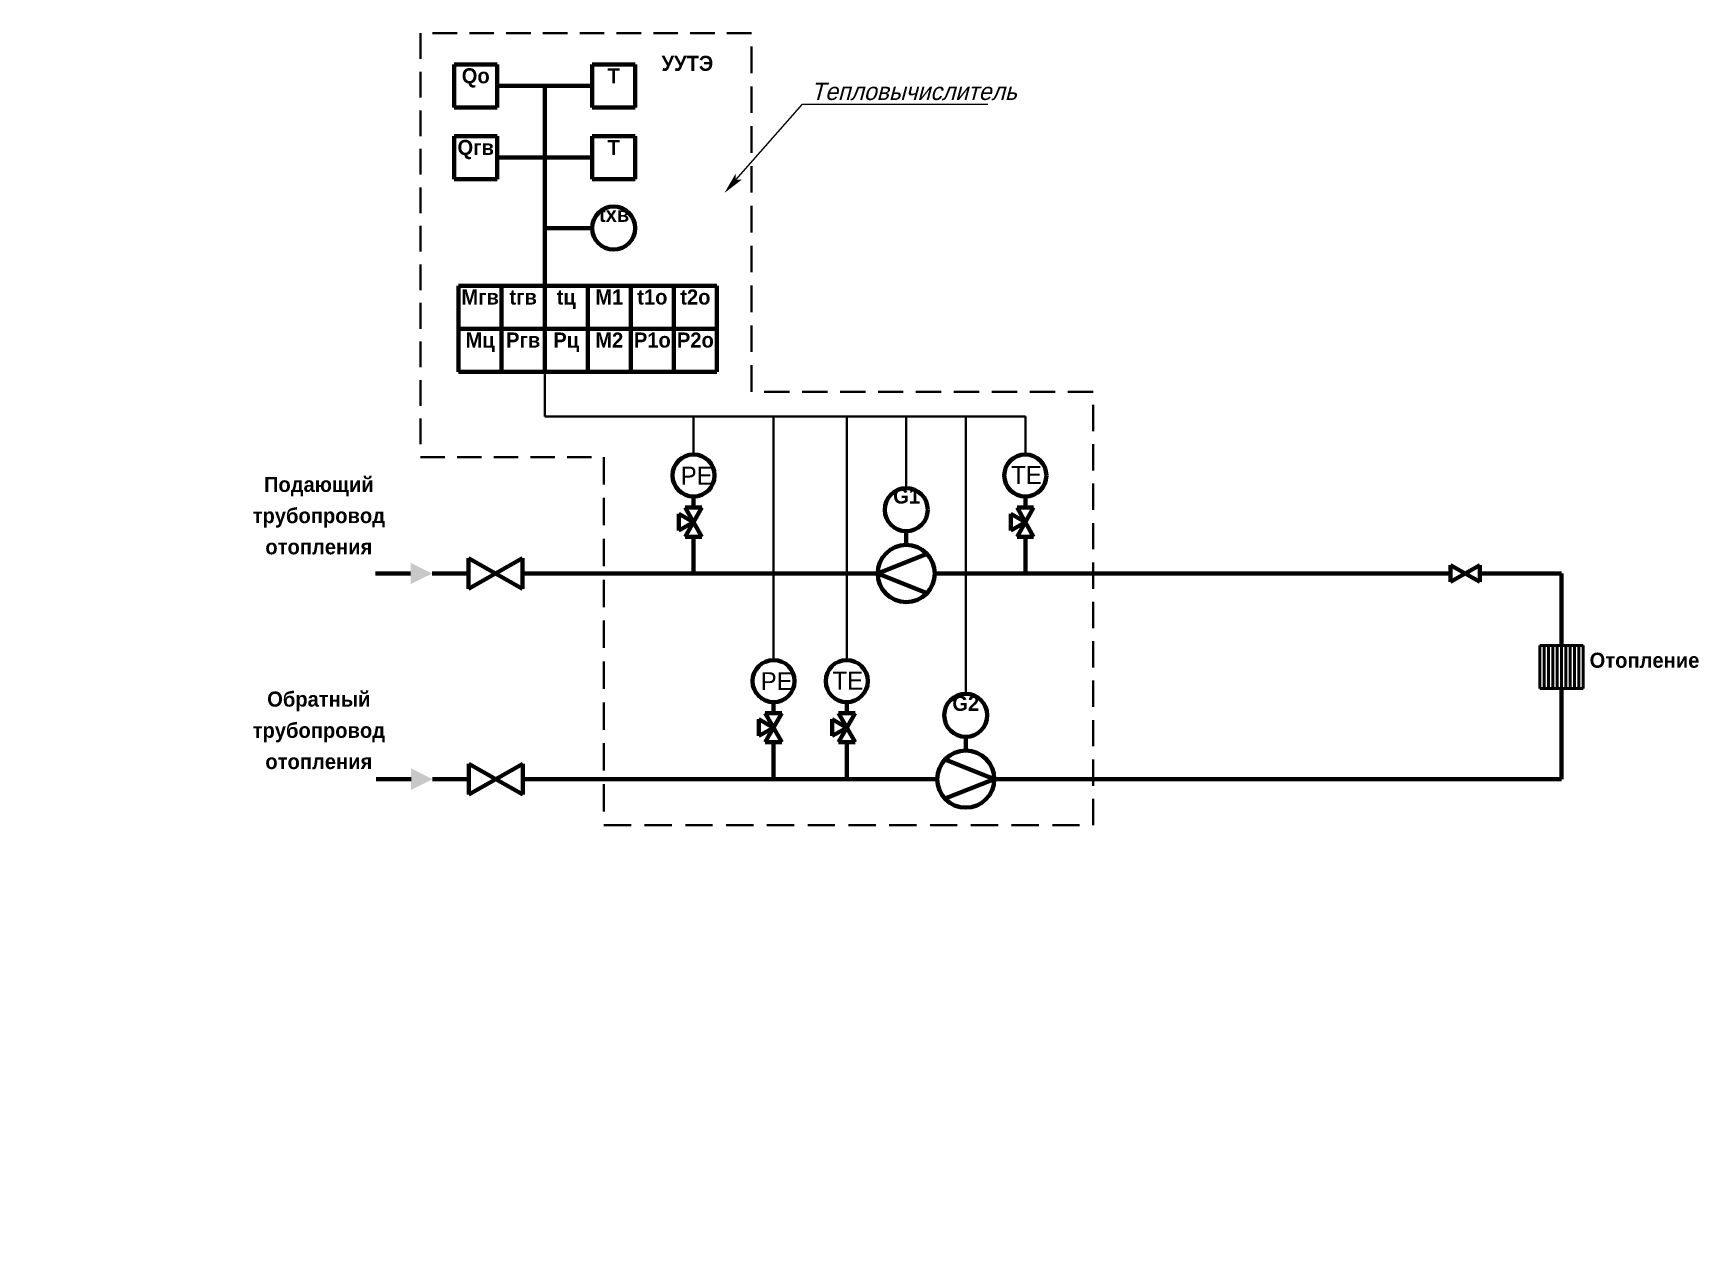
# Model space of a CAD drawing. Header units: inches. Extents: x 0 to 387, y 0 to 280.
import ezdxf

# ---------------------------------------------------------------- set-up
doc = ezdxf.new("R2010")
doc.units = ezdxf.units.IN
for name, pattern in [('HIDDEN_per2_scale0.547422', [5.214196, 3.476131, -1.738065]), ('HIDDEN_per5_scale0.894891', [8.523839, 5.682559, -2.84128]), ('HIDDEN_per9_scale0.897171', [8.545556, 5.697037, -2.848519]), ('HIDDEN_per9_scale0.925868', [8.818889, 5.879259, -2.93963]), ('HIDDEN_per9_scale0.971479', [9.253333, 6.168889, -3.084444]), ('HIDDEN_per9_scale0.997492', [9.501111, 6.334074, -3.167037]), ('HIDDEN_perb_scale0.939823', [8.951818, 5.967879, -2.983939]), ('HIDDEN_perb_scale0.961107', [9.154545, 6.10303, -3.051515]), ('HIDDEN_perc_scale0.994408', [9.471734, 6.314489, -3.157245])]:
    doc.linetypes.add(name, pattern=pattern)
doc.styles.add('TextStyle_1', font='t-flex type b.TTF', dxfattribs={"height": 4.170102})
doc.styles.add('TextStyle_2', font='t-flex type b.TTF', dxfattribs={"height": 4.170102})
doc.styles.add('TextStyle_3', font='T-FLEX Type A.TTF', dxfattribs={"oblique": 15, "height": 4})

# ---------------------------------------------------------------- blocks, each defined once
blk = doc.blocks.new('Model')
at = {"color": 0, "linetype": 'HIDDEN_perb_scale0.939823', "lineweight": 40}
blk.add_line((89.9, 280.31), (89.9, 181.84), dxfattribs=at)
at = {"color": 0, "linetype": 'HIDDEN_per9_scale0.897171', "lineweight": 40}
blk.add_line((166.81, 280.31), (89.9, 280.31), dxfattribs=at)
at = {"color": 0, "linetype": 'HIDDEN_per9_scale0.971479', "lineweight": 40}
blk.add_line((166.81, 197.03), (166.81, 280.31), dxfattribs=at)
at = {"color": 0, "linetype": 'Continuous', "lineweight": 100}
for p, q in [((107.76, 273.07), (97.76, 273.07)), ((97.76, 273.07), (97.76, 263.07)), ((107.76, 263.07), (107.76, 273.07)), ((129.8, 273.07), (129.8, 263.07)), ((139.8, 273.07), (129.8, 273.07)), ((139.8, 263.07), (139.8, 273.07)), ((107.76, 268.07), (129.8, 268.07)), ((118.78, 268.07), (118.78, 201.67)), ((97.76, 263.07), (107.76, 263.07)), ((129.8, 263.07), (134.8, 263.07)), ((134.8, 263.07), (139.8, 263.07)), ((97.76, 256.42), (97.76, 246.42)), ((107.76, 256.42), (97.76, 256.42)), ((107.76, 246.42), (107.76, 256.42)), ((129.8, 256.42), (129.8, 246.42)), ((139.8, 256.42), (129.8, 256.42)), ((139.8, 246.42), (139.8, 256.42)), ((107.76, 251.42), (129.8, 251.42)), ((97.76, 246.42), (107.76, 246.42)), ((129.8, 246.42), (134.8, 246.42)), ((134.8, 246.42), (139.8, 246.42)), ((129.8, 235.06), (118.78, 235.06)), ((108.78, 221.67), (98.78, 221.67)), ((98.78, 221.67), (98.78, 211.67)), ((118.78, 221.67), (108.78, 221.67)), ((108.78, 221.67), (108.78, 211.67)), ((108.78, 211.67), (108.78, 221.67)), ((128.78, 221.67), (118.78, 221.67)), ((118.78, 221.67), (118.78, 211.67)), ((118.78, 211.67), (118.78, 221.67)), ((138.78, 221.67), (128.78, 221.67)), ((128.78, 221.67), (128.78, 211.67)), ((128.78, 211.67), (128.78, 221.67)), ((148.78, 221.67), (138.78, 221.67)), ((138.78, 221.67), (138.78, 211.67)), ((138.78, 211.67), (138.78, 221.67)), ((158.78, 221.67), (148.78, 221.67)), ((148.78, 221.67), (148.78, 211.67)), ((148.78, 211.67), (148.78, 221.67)), ((158.78, 211.67), (158.78, 221.67)), ((98.78, 211.67), (108.78, 211.67)), ((108.78, 211.67), (98.78, 211.67)), ((98.78, 211.67), (98.78, 201.67)), ((108.78, 211.67), (118.78, 211.67)), ((118.78, 211.67), (108.78, 211.67)), ((108.78, 211.67), (108.78, 201.67)), ((108.78, 201.67), (108.78, 211.67)), ((118.78, 211.67), (128.78, 211.67)), ((128.78, 211.67), (118.78, 211.67)), ((118.78, 211.67), (118.78, 201.67)), ((118.78, 201.67), (118.78, 211.67)), ((128.78, 211.67), (138.78, 211.67)), ((138.78, 211.67), (128.78, 211.67)), ((128.78, 211.67), (128.78, 201.67)), ((128.78, 201.67), (128.78, 211.67)), ((148.78, 211.67), (138.78, 211.67)), ((138.78, 211.67), (138.78, 201.67)), ((138.78, 211.67), (148.78, 211.67)), ((138.78, 201.67), (138.78, 211.67)), ((148.78, 211.67), (158.78, 211.67)), ((158.78, 211.67), (148.78, 211.67)), ((148.78, 211.67), (148.78, 201.67)), ((148.78, 201.67), (148.78, 211.67)), ((158.78, 201.67), (158.78, 211.67)), ((98.78, 201.67), (108.78, 201.67)), ((108.78, 201.67), (118.78, 201.67)), ((118.78, 201.67), (128.78, 201.67)), ((128.78, 201.67), (138.78, 201.67)), ((138.78, 201.67), (148.78, 201.67)), ((148.78, 201.67), (158.78, 201.67)), ((153.36, 172.68), (153.36, 170.15)), ((230.43, 172.68), (230.43, 170.15)), ((149.96, 168.69), (149.96, 164.82)), ((149.96, 168.69), (153.36, 166.75)), ((153.36, 166.75), (149.96, 164.82)), ((151.42, 170.15), (155.29, 163.35)), ((155.29, 170.15), (151.42, 163.35)), ((155.29, 170.15), (151.42, 170.15)), ((227.03, 168.69), (227.03, 164.82)), ((227.03, 168.69), (230.43, 166.75)), ((230.43, 166.75), (227.03, 164.82)), ((228.49, 170.15), (232.36, 163.35)), ((232.36, 170.15), (228.49, 163.35)), ((232.36, 170.15), (228.49, 170.15)), ((155.29, 163.35), (151.42, 163.35)), ((153.36, 163.35), (153.36, 154.79)), ((202.76, 161.42), (202.76, 164.63)), ((232.36, 163.35), (228.49, 163.35)), ((230.43, 163.35), (230.43, 154.79)), ((196.13, 154.79), (207.58, 159.33)), ((79.48, 154.79), (87.64, 154.79)), ((92.64, 154.79), (101.08, 154.79)), ((101.08, 151.23), (113.6, 158.35)), ((101.08, 158.35), (113.6, 151.23)), ((101.08, 158.35), (101.08, 151.23)), ((113.6, 158.35), (113.6, 151.23)), ((113.6, 154.79), (196.13, 154.79)), ((207.55, 150.21), (196.13, 154.79)), ((209.38, 154.79), (329.16, 154.79)), ((335.96, 152.85), (329.16, 156.73)), ((335.96, 156.73), (329.16, 152.85)), ((329.16, 152.85), (329.16, 156.73)), ((335.96, 152.85), (335.96, 156.73)), ((335.96, 154.79), (353.65, 154.79)), ((352.33, 154.79), (354.97, 154.79)), ((354.97, 154.79), (354.97, 138.1)), ((354.97, 128.1), (354.97, 107.01)), ((171.95, 124.9), (171.95, 122.37)), ((188.94, 124.9), (188.94, 122.37)), ((168.55, 120.91), (168.55, 117.04)), ((168.55, 120.91), (171.95, 118.97)), ((170.01, 122.37), (173.88, 115.57)), ((173.88, 122.37), (170.01, 115.57)), ((173.88, 122.37), (170.01, 122.37)), ((185.54, 120.91), (188.94, 118.97)), ((185.54, 120.91), (185.54, 117.04)), ((187, 122.37), (190.87, 115.57)), ((190.87, 122.37), (187, 115.57)), ((190.87, 122.37), (187, 122.37)), ((171.95, 118.97), (168.55, 117.04)), ((188.94, 118.97), (185.54, 117.04)), ((216.59, 113.65), (216.59, 116.86)), ((173.88, 115.57), (170.01, 115.57)), ((171.95, 115.57), (171.95, 107.01)), ((190.87, 115.57), (187, 115.57)), ((188.94, 115.57), (188.94, 107.01)), ((101.2, 110.57), (113.72, 103.45)), ((101.2, 110.57), (101.2, 103.45)), ((101.2, 103.45), (113.72, 110.57)), ((113.72, 110.57), (113.72, 103.45)), ((211.8, 111.6), (223.22, 107.02)), ((79.6, 107.01), (87.76, 107.01)), ((92.76, 107.01), (101.2, 107.01)), ((113.72, 107.01), (209.97, 107.01)), ((223.22, 107.02), (211.77, 102.48)), ((223.18, 107.01), (298.66, 107.01)), ((298.66, 107.01), (354.97, 107.01))]:
    blk.add_line(p, q, dxfattribs=at)
at = {"color": 0, "linetype": 'Continuous', "lineweight": 0}
for p, q in [((163.19, 246.24), (178.63, 263.81)), ((178.63, 263.81), (221.74, 263.81)), ((178.63, 263.81), (178.63, 263.81))]:
    blk.add_line(p, q, dxfattribs=at)
at = {"color": 0, "linetype": 'Continuous', "lineweight": 40}
for p, q in [((118.78, 201.67), (118.78, 191.26)), ((118.78, 191.26), (230.43, 191.26)), ((153.36, 182.47), (153.36, 191.26)), ((171.95, 134.69), (171.95, 191.26)), ((188.94, 134.69), (188.94, 191.26)), ((202.76, 174.62), (202.76, 191.26)), ((216.59, 126.84), (216.59, 191.26)), ((230.43, 182.47), (230.43, 191.26))]:
    blk.add_line(p, q, dxfattribs=at)
at = {"color": 0, "linetype": 'HIDDEN_per9_scale0.925868', "lineweight": 40}
blk.add_line((246.18, 197.03), (166.81, 197.03), dxfattribs=at)
at = {"color": 0, "linetype": 'HIDDEN_perb_scale0.961107', "lineweight": 40}
blk.add_line((246.18, 96.33), (246.18, 197.03), dxfattribs=at)
at = {"color": 0, "linetype": 'HIDDEN_per5_scale0.894891', "lineweight": 40}
blk.add_line((89.9, 181.84), (132.52, 181.84), dxfattribs=at)
at = {"color": 0, "linetype": 'HIDDEN_per9_scale0.997492', "lineweight": 40}
blk.add_line((132.52, 181.84), (132.52, 96.33), dxfattribs=at)
at = {"color": 0, "linetype": 'Continuous', "lineweight": 50}
for p, q in [((349.97, 138.1), (349.97, 133.1)), ((349.97, 138.1), (354.97, 138.1)), ((350.97, 138.1), (350.97, 128.1)), ((351.97, 138.1), (351.97, 128.1)), ((352.97, 138.1), (352.97, 128.1)), ((353.97, 138.1), (353.97, 128.1)), ((354.97, 138.1), (359.97, 138.1)), ((354.97, 138.1), (354.97, 128.1)), ((355.97, 138.1), (355.97, 128.1)), ((356.97, 138.1), (356.97, 128.1)), ((357.97, 138.1), (357.97, 128.1)), ((358.97, 138.1), (358.97, 128.1)), ((359.97, 133.1), (359.97, 138.1)), ((349.97, 133.1), (349.97, 128.1)), ((359.97, 128.1), (359.97, 133.1)), ((349.97, 128.1), (354.97, 128.1)), ((354.97, 128.1), (359.97, 128.1))]:
    blk.add_line(p, q, dxfattribs=at)
at = {"color": 0, "linetype": 'HIDDEN_per2_scale0.547422', "lineweight": 40}
blk.add_line((113.72, 107.01), (124.15, 107.01), dxfattribs=at)
at = {"color": 0, "linetype": 'HIDDEN_perc_scale0.994408', "lineweight": 40}
blk.add_line((132.52, 96.33), (246.18, 96.33), dxfattribs=at)
at = {"color": 0, "linetype": 'Continuous', "lineweight": 100}
for centre, radius in [((134.8, 235.06), 5), ((153.36, 177.57), 4.89), ((230.43, 177.57), 4.89), ((202.76, 169.62), 5), ((202.76, 154.79), 6.63), ((171.95, 129.79), 4.89), ((188.94, 129.79), 4.89), ((216.59, 121.84), 5), ((216.59, 107.02), 6.63)]:
    blk.add_circle(centre, radius, dxfattribs=at)
at = {"color": 0}
for points in [[(163.1, 247.65), (160.55, 243.23), (163.19, 246.24), (164.61, 246.33)], [(87.64, 152.29), (92.64, 154.79), (87.64, 157.29)], [(87.76, 104.51), (92.76, 107.01), (87.76, 109.51)]]:
    blk.add_solid(points, dxfattribs=at)
at = {"color": 0, "style": 'TextStyle_3', "oblique": 15}
blk.add_text('Тепловычислитель', height=4, rotation=360, dxfattribs=at).set_placement((180.63, 264.81))
at = {"color": 0}
for s, style, p in [('РЕ', 'TextStyle_2', (150.36, 175.47)), ('ТЕ', 'TextStyle_1', (227.13, 175.6)), ('РЕ', 'TextStyle_2', (168.95, 127.69)), ('ТЕ', 'TextStyle_1', (185.64, 127.82))]:
    blk.add_text(s, height=4.17, dxfattribs=dict(at, style=style)).set_placement(p)
at = {"color": 0, "char_height": 3.5, "attachment_point": 2}
for s, insert, width in [('{\\fT-FLEX Type A|b1|i0;\\l\\C0;УУТЭ\\P}', (151.92, 275.08), 12.2), ('{\\fT-FLEX Type A|b1|i0;\\l\\C0;Qo\\P}', (102.76, 272.19), 11.75), ('{\\fT-FLEX Type A|b1|i0;\\l\\C0;Т\\P}', (134.8, 272.19), 11.75), ('{\\fT-FLEX Type A|b1|i0;\\l\\C0;Qгв\\P}', (102.76, 255.54), 11.75), ('{\\fT-FLEX Type A|b1|i0;\\l\\C0;Т\\P}', (134.8, 255.54), 11.75), ('{\\fT-FLEX Type A|b1|i0;\\l\\C0;txв\\P}', (134.9, 240), 13.19), ('{\\fT-FLEX Type A|b1|i0;\\l\\C0;Мгв\\P}', (103.78, 220.79), 11.75), ('{\\fT-FLEX Type A|b1|i0;\\l\\C0;tгв\\P}', (113.78, 220.79), 11.75), ('{\\fT-FLEX Type A|b1|i0;\\l\\C0;tц\\P}', (123.78, 220.79), 11.75), ('{\\fT-FLEX Type A|b1|i0;\\l\\C0;М1\\P}', (133.78, 220.79), 11.75), ('{\\fT-FLEX Type A|b1|i0;\\l\\C0;t1о\\P}', (143.78, 220.79), 11.75), ('{\\fT-FLEX Type A|b1|i0;\\l\\C0;t2о\\P}', (153.78, 220.79), 11.75), ('{\\fT-FLEX Type A|b1|i0;\\l\\C0;Мц\\P}', (103.78, 210.79), 11.75), ('{\\fT-FLEX Type A|b1|i0;\\l\\C0;Ргв\\P}', (113.78, 210.79), 11.75), ('{\\fT-FLEX Type A|b1|i0;\\l\\C0;Рц\\P}', (123.78, 210.79), 11.75), ('{\\fT-FLEX Type A|b1|i0;\\l\\C0;М2\\P}', (133.78, 210.79), 11.75), ('{\\fT-FLEX Type A|b1|i0;\\l\\C0;Р1о\\P}', (143.78, 210.79), 11.75), ('{\\fT-FLEX Type A|b1|i0;\\l\\C0;Р2о\\P}', (153.78, 210.79), 11.75), ('{\\fT-FLEX Type A|b1|i0;\\l\\C0;G1\\P}', (202.86, 174.55), 13.19), ('{\\fT-FLEX Type A|b1|i0;\\l\\C0;Отопление\\P}', (374.24, 136.39), 34.5658), ('{\\fT-FLEX Type A|b1|i0;\\l\\C0;G2\\P}', (216.59, 126.38), 13.19)]:
    blk.add_mtext(s, dxfattribs=dict(at, insert=insert, width=width))
at = {"color": 0, "char_height": 3.5, "width": 34.5658, "attachment_point": 2, "line_spacing_factor": 1.242857}
for s, insert in [('{\\fT-FLEX Type A|b1|i0;\\l\\C0;Подающий\\Pтрубопровод\\Pотопления\\P\\P}', (66.32, 177.25)), ('{\\fT-FLEX Type A|b1|i0;\\l\\C0;Обратный\\Pтрубопровод\\Pотопления\\P\\P}', (66.32, 127.36))]:
    blk.add_mtext(s, dxfattribs=dict(at, insert=insert))

msp = doc.modelspace()

# ---------------------------------------------------------------- block references
msp.add_blockref('Model', (0, 0))

doc.saveas('drawing.dxf')
